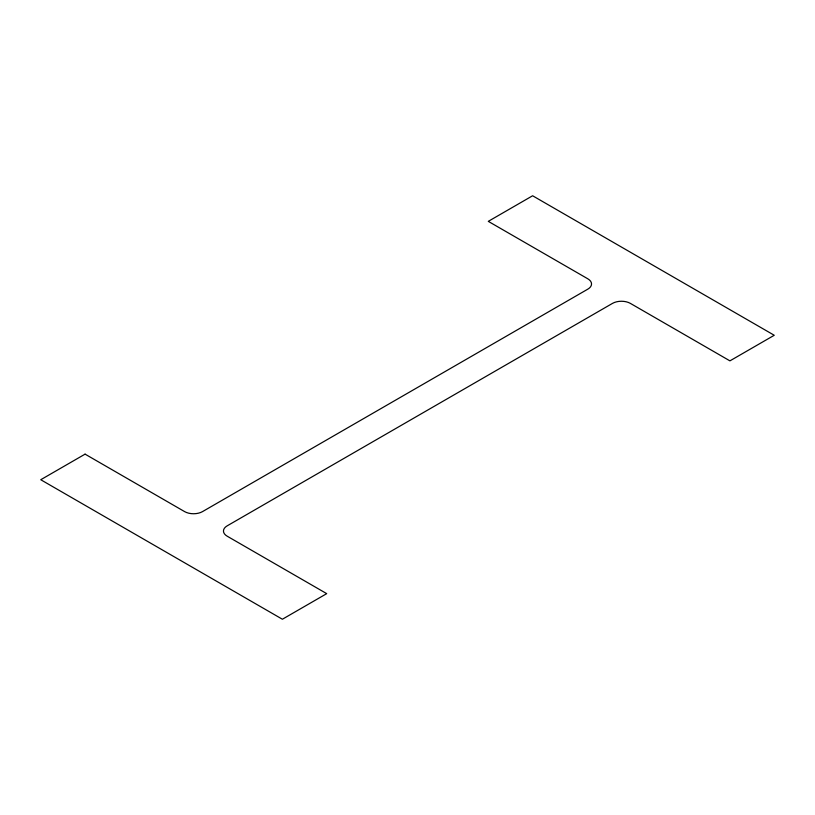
<?xml version="1.0" encoding="UTF-8"?>
<svg xmlns="http://www.w3.org/2000/svg" width="815" height="815" viewBox="0 0 815 815"><rect width="100%" height="100%" fill="white"/><g stroke="black" fill="none" stroke-linecap="round" stroke-linejoin="round"><path stroke-width="1.22" d="M85.076 454.138L40.75 479.729L282.387 619.237L326.713 593.646L227.161 536.178A12.643 7.294 0 0 1 227.161 525.858L612.503 303.384A12.643 7.294 0 0 1 630.372 303.384L729.924 360.862L774.25 335.271L532.613 195.763L488.287 221.354L587.839 278.822A12.643 7.294 0 0 1 587.839 289.142L202.497 511.616A12.643 7.294 0 0 1 184.628 511.616L85.076 454.138"/></g></svg>
